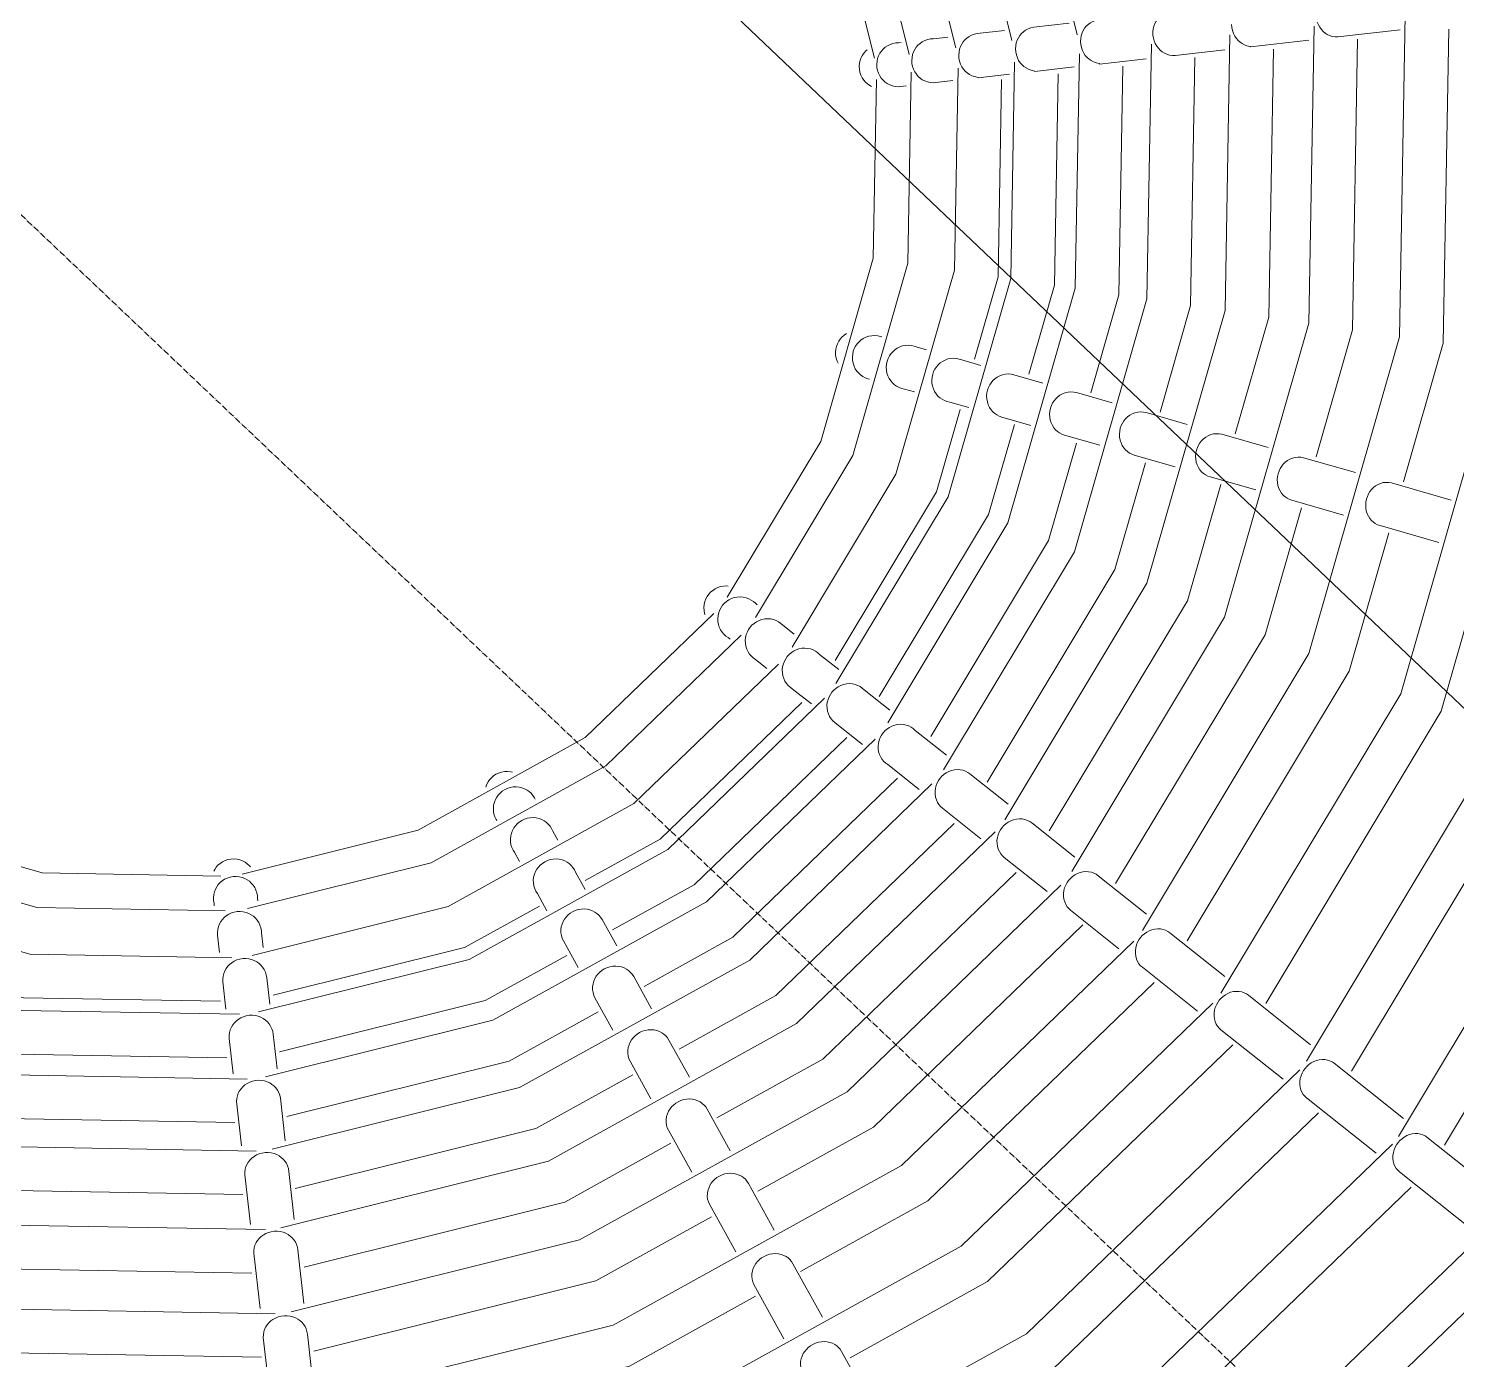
# Model space of a CAD drawing. Header units: millimetres. Extents: x -100577 to 287200, y -212120 to 238461.
# Drawn here: x 58146 to 58729, y 46873 to 47416 of the extents above; entities that cross this region are included whole.
import ezdxf

# ---------------------------------------------------------------- set-up
doc = ezdxf.new("R2010")
doc.units = ezdxf.units.MM
doc.linetypes.add('DASHDOT', pattern=[3.556, 2.54, -0.508, 0, -0.508])
for name, color, linetype, lineweight in [('11_見えがかり（家具）', 8, 'Continuous', 9), ('50_寸法', 3, 'Continuous', 9), ('70_断面の位置', 6, 'DASHDOT', 9)]:
    doc.layers.add(name, color=color, linetype=linetype, lineweight=lineweight)

msp = doc.modelspace()

# ---------------------------------------------------------------- linework, layer by layer
at = {"layer": '11_見えがかり（家具）'}
for points in [[(58573.94, 47413.07), (58550.81, 47505.81), (58502.55, 47592.89), (58435.92, 47661.88)], [(58547.37, 47410.65), (58526.07, 47496.07), (58481.17, 47577.07), (58419.47, 47640.97)], [(58524.41, 47407.71), (58504.5, 47487.57), (58462.53, 47563.28), (58405.35, 47622.49)], [(58505.46, 47405), (58486.63, 47480.53), (58447.09, 47551.86), (58393.74, 47607.11)], [(58491.24, 47403.5), (58473.34, 47475.3), (58435.61, 47543.36), (58384.15, 47596.66)], [(58704.94, 46963.68), (58791.2, 47107.23), (58837.9, 47270.1), (58840.82, 47437.15)], [(58667.42, 46994.48), (58746.78, 47126.54), (58789.99, 47277.26), (58792.69, 47431.5)], [(58605.34, 47410.53), (58605.01, 47411.71), (58604.83, 47412.93), (58604.81, 47414.17), (58604.94, 47415.39), (58605.23, 47416.55), (58605.64, 47417.63), (58606.16, 47418.6), (58606.77, 47419.46), (58607.46, 47420.24), (58608.28, 47420.95), (58609.21, 47421.55), (58610.23, 47422.04), (58611.33, 47422.37), (58612.48, 47422.55), (58632.06, 47424.78)], [(58632.46, 47022.15), (58705.87, 47144.33), (58745.88, 47283.86), (58748.36, 47425.76)], [(58549.49, 47410.79), (58549.97, 47411.8), (58550.54, 47412.69), (58551.21, 47413.51), (58552.01, 47414.27), (58552.93, 47414.94), (58553.95, 47415.49), (58555.05, 47415.89), (58556.21, 47416.14), (58570.7, 47417.79)], [(58571.73, 47071.79), (58634.07, 47175.55), (58668.45, 47295.43), (58670.56, 47416.56)], [(58575.62, 47412.65), (58575.97, 47413.76), (58576.44, 47414.77), (58577, 47415.67), (58577.66, 47416.49), (58578.44, 47417.26), (58579.34, 47417.93), (58580.35, 47418.48), (58581.44, 47418.89), (58582.58, 47419.14), (58600.07, 47421.13)], [(58600.54, 47047.8), (58668.35, 47160.65), (58705.41, 47289.9), (58707.7, 47420.99)], [(58668.46, 47410.82), (58644.56, 47408.1), (58644.54, 47408.25), (58643.18, 47408.54), (58642.15, 47408.92), (58641.2, 47409.42), (58640.35, 47410.01), (58639.58, 47410.71), (58638.85, 47411.54), (58638.21, 47412.5), (58637.67, 47413.56), (58637.26, 47414.72), (58637, 47415.93), (58636.89, 47417.16)], [(58705.59, 47415.05), (58680.21, 47412.16), (58679.08, 47412.18), (58677.96, 47412.36), (58676.9, 47412.69), (58675.91, 47413.17), (58675.01, 47413.75), (58674.22, 47414.42), (58673.51, 47415.19), (58672.86, 47416.08), (58672.29, 47417.09), (58671.85, 47418.2)], [(58509.04, 47408.77), (58509.86, 47409.52), (58510.81, 47410.18), (58511.86, 47410.72), (58512.99, 47411.12), (58514.18, 47411.35), (58515.39, 47411.42), (58521.26, 47412.09)], [(58527.46, 47410.1), (58528.14, 47410.92), (58528.95, 47411.67), (58529.89, 47412.33), (58530.92, 47412.88), (58532.04, 47413.28), (58533.21, 47413.52), (58544.28, 47414.78)], [(58544.43, 47092.93), (58602.36, 47189.34), (58634.24, 47300.54), (58636.21, 47413.01)], [(58572.74, 47399.91), (58556.65, 47398.08), (58556.62, 47398.24), (58555.15, 47398.57), (58554.09, 47398.96), (58553.12, 47399.48), (58552.26, 47400.08), (58551.47, 47400.79), (58550.74, 47401.64), (58550.09, 47402.6), (58549.55, 47403.67), (58549.15, 47404.83), (58548.91, 47406.04), (58548.82, 47407.28), (58548.9, 47408.5), (58549.12, 47409.68), (58549.49, 47410.79)], [(58602.1, 47403.26), (58583.11, 47401.09), (58583.08, 47401.26), (58581.65, 47401.57), (58580.6, 47401.96), (58579.64, 47402.47), (58578.78, 47403.07), (58578, 47403.78), (58577.27, 47404.61), (58576.62, 47405.58), (58576.08, 47406.65), (58575.68, 47407.8), (58575.43, 47409.01), (58575.33, 47410.25), (58575.4, 47411.47), (58575.62, 47412.65)], [(58634.1, 47406.9), (58613.94, 47404.61), (58612.78, 47404.6), (58611.64, 47404.77), (58610.55, 47405.09), (58609.54, 47405.55), (58608.62, 47406.12), (58607.8, 47406.78), (58607.07, 47407.54), (58606.39, 47408.42), (58605.81, 47409.42), (58605.34, 47410.53)], [(58688.31, 47411.17), (58686.25, 47292.77), (58671.37, 47240.89)], [(58725.45, 47415.31), (58723.21, 47287.24), (58706.99, 47230.65)], [(58485.88, 47403.73), (58486.41, 47404.73), (58487.03, 47405.62), (58487.76, 47406.42), (58488.33, 47406.92)], [(58504.2, 47392.18), (58500.96, 47391.81), (58499.75, 47391.92), (58498.59, 47392.18), (58497.51, 47392.59), (58496.51, 47393.12), (58495.63, 47393.74), (58494.83, 47394.46), (58494.09, 47395.31), (58493.44, 47396.28), (58492.91, 47397.36), (58492.52, 47398.52), (58492.29, 47399.74), (58492.22, 47400.98), (58492.33, 47402.2), (58492.59, 47403.38), (58492.99, 47404.48), (58493.5, 47405.48), (58494.11, 47406.37), (58494.82, 47407.18), (58495.66, 47407.93)], [(58495.66, 47407.93), (58496.62, 47408.58), (58497.68, 47409.12), (58498.83, 47409.51), (58500.03, 47409.74), (58501.26, 47409.8), (58502.18, 47409.91)], [(58496.73, 47132.43), (58545.72, 47213.97), (58573.16, 47309.67), (58574.83, 47405.27)], [(58523.28, 47394.34), (58515.21, 47393.43), (58514.01, 47393.53), (58512.86, 47393.79), (58511.78, 47394.19), (58510.8, 47394.72), (58509.92, 47395.33), (58509.12, 47396.05), (58508.39, 47396.9), (58507.74, 47397.87), (58507.21, 47398.94), (58506.81, 47400.11), (58506.58, 47401.32), (58506.5, 47402.56), (58506.6, 47403.78), (58506.85, 47404.96), (58507.24, 47406.06), (58507.74, 47407.07), (58508.34, 47407.96), (58509.04, 47408.77)], [(58519.39, 47113.24), (58572.83, 47202.18), (58602.4, 47305.3), (58604.21, 47409.21)], [(58546.32, 47396.9), (58533.56, 47395.45), (58533.53, 47395.62), (58532.03, 47395.95), (58530.96, 47396.35), (58529.98, 47396.87), (58529.11, 47397.48), (58528.31, 47398.2), (58527.58, 47399.04), (58526.93, 47400.01), (58526.4, 47401.08), (58526, 47402.24), (58525.76, 47403.46), (58525.68, 47404.7), (58525.77, 47405.92), (58526, 47407.1), (58526.38, 47408.2), (58526.88, 47409.21), (58527.46, 47410.1)], [(58653.95, 47407.16), (58652.05, 47297.88), (58638.42, 47250.36)], [(58457.68, 47163.26), (58500.07, 47233.82), (58523.93, 47317.03), (58525.36, 47399.35)], [(58475.59, 47148.43), (58521.34, 47224.57), (58546.86, 47313.6), (58548.41, 47401.87)], [(58490.03, 47391.97), (58489.34, 47392.34), (58488.45, 47392.97), (58487.65, 47393.7), (58486.91, 47394.55), (58486.26, 47395.53), (58485.74, 47396.61), (58485.35, 47397.78), (58485.13, 47399), (58485.08, 47400.24), (58485.19, 47401.46), (58485.47, 47402.63), (58485.88, 47403.73)], [(58592.59, 47400.16), (58590.96, 47307.01), (58579.51, 47267.07)], [(58621.96, 47403.76), (58620.2, 47302.64), (58607.74, 47259.18)], [(58431.2, 47183.66), (58469.36, 47247.17), (58490.81, 47321.98), (58492.08, 47394.81)], [(58442.73, 47175.36), (58482.46, 47241.47), (58504.93, 47319.87), (58506.29, 47397.73)], [(58543.13, 47394.75), (58541.73, 47314.37), (58532.1, 47280.78)], [(58566.17, 47397.15), (58564.67, 47310.94), (58554.24, 47274.58)], [(58475.5, 47284.77), (58475.77, 47285.95), (58476.18, 47287.05), (58476.71, 47288.05), (58477.33, 47288.94), (58478.05, 47289.74), (58478.9, 47290.49), (58479.88, 47291.14), (58479.89, 47291.14)], [(58484.94, 47287.74), (58485.78, 47288.49), (58486.74, 47289.15), (58487.81, 47289.69), (58488.97, 47290.08), (58490.17, 47290.31), (58491.39, 47290.38), (58492.6, 47290.28), (58493.76, 47290.01), (58494.24, 47289.83)], [(58476.44, 47279.12), (58476.05, 47279.93), (58475.66, 47281.09), (58475.44, 47282.31), (58475.38, 47283.55), (58475.5, 47284.77)], [(58489.3, 47272.61), (58488.61, 47272.77), (58487.53, 47273.17), (58486.54, 47273.69), (58485.66, 47274.31), (58484.86, 47275.03), (58484.12, 47275.88), (58483.48, 47276.85), (58482.96, 47277.92), (58482.57, 47279.09), (58482.35, 47280.3), (58482.3, 47281.54), (58482.41, 47282.76), (58482.67, 47283.94), (58483.08, 47285.04), (58483.61, 47286.04), (58484.22, 47286.93), (58484.94, 47287.74)], [(58507.61, 47267.39), (58503.52, 47268.56), (58502.37, 47268.82), (58501.3, 47269.22), (58500.32, 47269.73), (58499.45, 47270.34), (58498.65, 47271.05), (58497.93, 47271.9), (58497.29, 47272.86), (58496.77, 47273.94), (58496.39, 47275.09), (58496.17, 47276.31), (58496.11, 47277.54), (58496.22, 47278.77), (58496.48, 47279.94), (58496.89, 47281.04), (58497.4, 47282.05)], [(58497.4, 47282.05), (58498.01, 47282.94), (58498.72, 47283.76), (58499.56, 47284.51), (58500.51, 47285.18), (58501.57, 47285.72), (58502.71, 47286.12), (58503.9, 47286.36), (58505.11, 47286.44), (58506.31, 47286.34), (58507.46, 47286.09), (58508.36, 47285.75), (58512.54, 47284.56)], [(58514.77, 47273.41), (58515.03, 47274.59), (58515.42, 47275.69), (58515.94, 47276.7), (58516.54, 47277.6), (58517.24, 47278.42), (58518.06, 47279.18), (58519.01, 47279.85), (58520.06, 47280.4), (58521.18, 47280.81), (58522.37, 47281.06), (58523.56, 47281.14), (58524.75, 47281.05), (58525.89, 47280.8), (58526.89, 47280.43), (58534.64, 47278.21)], [(58529.72, 47261.06), (58522, 47263.27), (58520.86, 47263.52), (58519.8, 47263.91), (58518.83, 47264.42), (58517.97, 47265.02), (58517.18, 47265.72), (58516.46, 47266.56), (58515.83, 47267.52), (58515.31, 47268.59), (58514.94, 47269.75), (58514.72, 47270.96), (58514.66, 47272.19), (58514.77, 47273.41)], [(58537.1, 47264.5), (58537.04, 47265.74), (58537.15, 47266.96), (58537.4, 47268.14), (58537.8, 47269.24), (58538.3, 47270.25), (58538.9, 47271.15), (58539.59, 47271.98), (58540.41, 47272.74), (58541.34, 47273.42), (58542.38, 47273.97), (58543.49, 47274.39), (58544.66, 47274.65), (58545.85, 47274.74), (58547.02, 47274.66), (58548.15, 47274.42), (58560, 47271.02)], [(58562.97, 47255.91), (58562.75, 47257.12), (58562.69, 47258.35), (58562.79, 47259.57), (58563.05, 47260.75), (58563.43, 47261.85), (58563.93, 47262.87), (58564.52, 47263.77), (58565.21, 47264.6), (58566.01, 47265.37), (58566.94, 47266.05), (58567.96, 47266.61), (58569.07, 47267.04), (58570.22, 47267.3), (58571.4, 47267.4), (58572.56, 47267.33), (58573.68, 47267.1), (58588.17, 47262.94)], [(58526.2, 47260.2), (58516.57, 47226.64), (58475.25, 47157.87)], [(58555.04, 47253.72), (58543.19, 47257.12), (58542.14, 47257.5), (58541.18, 47258), (58540.32, 47258.59), (58539.54, 47259.29), (58538.83, 47260.13), (58538.2, 47261.08), (58537.69, 47262.15), (58537.32, 47263.3), (58537.1, 47264.5)], [(58591.47, 47247.71), (58591.25, 47248.91), (58591.19, 47250.14), (58591.29, 47251.36), (58591.54, 47252.54), (58591.93, 47253.65), (58592.42, 47254.66), (58593, 47255.57), (58593.68, 47256.4), (58594.48, 47257.18), (58595.39, 47257.86), (58596.41, 47258.43), (58597.5, 47258.87), (58598.64, 47259.14), (58599.81, 47259.25), (58600.95, 47259.18), (58602.06, 47258.96), (58618.86, 47254.14)], [(58548.36, 47254.07), (58537.84, 47217.39), (58493.27, 47143.21)], [(58583.21, 47245.64), (58568.78, 47249.78), (58567.74, 47250.15), (58566.79, 47250.65), (58565.94, 47251.24), (58565.17, 47251.93), (58564.46, 47252.75), (58563.84, 47253.7), (58563.34, 47254.76), (58562.97, 47255.91)], [(58613.9, 47236.84), (58597.22, 47241.62), (58596.19, 47241.99), (58595.25, 47242.47), (58594.41, 47243.06), (58593.65, 47243.75), (58592.95, 47244.56), (58592.34, 47245.51), (58591.83, 47246.56), (58591.47, 47247.71)], [(58622.51, 47238.78), (58622.29, 47239.98), (58622.23, 47241.2), (58622.33, 47242.42), (58622.58, 47243.6), (58622.96, 47244.71), (58623.45, 47245.73), (58624.02, 47246.64), (58624.69, 47247.48), (58625.48, 47248.26), (58626.39, 47248.95), (58627.39, 47249.53), (58628.47, 47249.97), (58629.6, 47250.25), (58630.75, 47250.36), (58631.89, 47250.31), (58632.98, 47250.09), (58651.82, 47244.69)], [(58573.61, 47246.49), (58562.23, 47206.79), (58514.21, 47126.88)], [(58601.78, 47238.42), (58589.33, 47195), (58537.19, 47108.22)], [(58646.86, 47227.39), (58628.21, 47232.74), (58627.19, 47233.09), (58626.26, 47233.57), (58625.43, 47234.15), (58624.67, 47234.83), (58623.98, 47235.65), (58623.37, 47236.59), (58622.87, 47237.64), (58622.51, 47238.78)], [(58655.83, 47229.19), (58655.62, 47230.39), (58655.56, 47231.61), (58655.66, 47232.83), (58655.9, 47234.01), (58656.28, 47235.12), (58656.76, 47236.14), (58657.33, 47237.06), (58657.99, 47237.9), (58658.77, 47238.68), (58659.67, 47239.38), (58660.66, 47239.96), (58661.73, 47240.41), (58662.85, 47240.7), (58663.99, 47240.82), (58665.11, 47240.77), (58666.2, 47240.57), (58687.44, 47234.48)], [(58691.85, 47218.83), (58691.63, 47220.03), (58691.58, 47221.25), (58691.67, 47222.47), (58691.91, 47223.65), (58692.28, 47224.76), (58692.76, 47225.79), (58693.32, 47226.71), (58693.98, 47227.55), (58694.75, 47228.34), (58695.64, 47229.04), (58696.62, 47229.63), (58697.68, 47230.08), (58698.78, 47230.38), (58699.91, 47230.51), (58701.03, 47230.47), (58702.1, 47230.27), (58726.43, 47223.29)], [(58632.48, 47229.63), (58618.87, 47182.16), (58562.49, 47088.34)], [(58682.48, 47217.18), (58661.48, 47223.2), (58660.47, 47223.55), (58659.55, 47224.02), (58658.72, 47224.59), (58657.98, 47225.27), (58657.29, 47226.08), (58656.69, 47227.01), (58656.19, 47228.05), (58655.83, 47229.19)], [(58665.43, 47220.18), (58650.58, 47168.37), (58589.62, 47066.92)], [(58721.47, 47205.99), (58697.44, 47212.89), (58696.43, 47213.23), (58695.52, 47213.7), (58694.71, 47214.26), (58693.97, 47214.93), (58693.29, 47215.73), (58692.69, 47216.66), (58692.2, 47217.7), (58691.85, 47218.83)], [(58701.06, 47209.97), (58684.85, 47153.47), (58618.79, 47043.53)], [(58740.05, 47198.79), (58722.38, 47137.15), (58650.81, 47018.05)], [(58422.17, 47181.89), (58422.58, 47182.98), (58423.11, 47183.98), (58423.74, 47184.87), (58424.46, 47185.68), (58425.32, 47186.42), (58426.29, 47187.07), (58427.37, 47187.6), (58428.54, 47187.99), (58429.75, 47188.22), (58430.99, 47188.27), (58431.6, 47188.22)], [(58428.21, 47178.51), (58428.74, 47179.5), (58429.37, 47180.39), (58430.09, 47181.2), (58430.94, 47181.94), (58431.92, 47182.6), (58433, 47183.13), (58434.15, 47183.52), (58435.37, 47183.75), (58436.59, 47183.81), (58437.81, 47183.71), (58438.97, 47183.45), (58440.06, 47183.04), (58441.05, 47182.52), (58441.92, 47181.9), (58442.72, 47181.19), (58443.52, 47180.55)], [(58782.56, 47186.6), (58763.28, 47119.37), (58685.8, 46990.41)], [(58422.25, 47176.45), (58422.05, 47177.04), (58421.83, 47178.25), (58421.78, 47179.49), (58421.89, 47180.71), (58422.17, 47181.89)], [(58432.39, 47166.57), (58431.6, 47167.2), (58430.72, 47167.82), (58429.92, 47168.53), (58429.19, 47169.38), (58428.55, 47170.35), (58428.03, 47171.42), (58427.66, 47172.58), (58427.44, 47173.79), (58427.4, 47175.02), (58427.52, 47176.24), (58427.79, 47177.41), (58428.21, 47178.51)], [(58233.48, 47070.78), (58305.23, 47088.67), (58373.3, 47126.4), (58425.78, 47177.09)], [(58439.46, 47169.56), (58439.99, 47170.56), (58440.62, 47171.44), (58441.34, 47172.25), (58442.19, 47173), (58443.16, 47173.65), (58444.24, 47174.19), (58445.39, 47174.58), (58446.59, 47174.82), (58447.82, 47174.89), (58449.02, 47174.79), (58450.17, 47174.53), (58451.25, 47174.14), (58452.23, 47173.62), (58453.1, 47173.01), (58453.89, 47172.3), (58458.55, 47168.6)], [(58235.61, 47056.72), (58310.47, 47075.39), (58381.79, 47114.92), (58436.98, 47168.22)], [(58447.42, 47154.61), (58442.76, 47158.32), (58441.9, 47158.93), (58441.11, 47159.64), (58440.39, 47160.48), (58439.76, 47161.44), (58439.25, 47162.5), (58438.88, 47163.65), (58438.67, 47164.86), (58438.63, 47166.09), (58438.76, 47167.3), (58439.04, 47168.47), (58439.46, 47169.56)], [(58453.72, 47154.08), (58453.85, 47155.29), (58454.14, 47156.46), (58454.56, 47157.55), (58455.1, 47158.54), (58455.72, 47159.43), (58456.45, 47160.24), (58457.3, 47160.98), (58458.26, 47161.64), (58459.33, 47162.18), (58460.48, 47162.58), (58461.68, 47162.82), (58462.89, 47162.9), (58464.09, 47162.81), (58465.23, 47162.56), (58466.3, 47162.17), (58467.27, 47161.66), (58468.13, 47161.06), (58468.91, 47160.36), (58476.7, 47154.16)], [(58237.61, 47037.6), (58317.51, 47057.52), (58393.22, 47099.49), (58452.13, 47156.38)], [(58465.57, 47140.18), (58457.78, 47146.37), (58456.92, 47146.97), (58456.15, 47147.67), (58455.43, 47148.51), (58454.81, 47149.46), (58454.31, 47150.52), (58453.95, 47151.66), (58453.75, 47152.86), (58453.72, 47154.08)], [(58472.15, 47137.19), (58471.96, 47138.38), (58471.93, 47139.6), (58472.07, 47140.8), (58472.36, 47141.96), (58472.78, 47143.05), (58473.32, 47144.04), (58473.95, 47144.93), (58474.67, 47145.74), (58475.52, 47146.49), (58476.48, 47147.15), (58477.55, 47147.69), (58478.69, 47148.1), (58479.88, 47148.34), (58481.09, 47148.42), (58482.27, 47148.34), (58483.41, 47148.1), (58484.47, 47147.71), (58485.43, 47147.21), (58486.28, 47146.62), (58487.05, 47145.93), (58497.5, 47137.61)], [(58240.19, 47014.55), (58326.01, 47035.94), (58407.01, 47080.84), (58470.91, 47142.55)], [(58461.64, 47140.75), (58403.92, 47085.02), (58373.39, 47068.09)], [(58486.38, 47123.62), (58475.93, 47131.94), (58475.07, 47132.53), (58474.31, 47133.23), (58473.6, 47134.05), (58472.99, 47135), (58472.5, 47136.05), (58472.15, 47137.19)], [(58493, 47120.6), (58492.82, 47121.79), (58492.8, 47123), (58492.94, 47124.2), (58493.24, 47125.35), (58493.67, 47126.44), (58494.21, 47127.43), (58494.83, 47128.32), (58495.56, 47129.13), (58496.4, 47129.88), (58497.36, 47130.54), (58498.42, 47131.09), (58499.56, 47131.5), (58500.74, 47131.75), (58501.94, 47131.84), (58503.12, 47131.76), (58504.25, 47131.52), (58505.3, 47131.15), (58506.25, 47130.66), (58507.09, 47130.07), (58507.85, 47129.38), (58520.64, 47119.21)], [(58014.56, 47130.24), (58077.11, 47092.66), (58151.91, 47071.21), (58224.78, 47069.93)], [(58242.95, 46988.06), (58335.75, 47011.2), (58422.83, 47059.47), (58491.52, 47125.81)], [(58479.97, 47126.49), (58417.72, 47066.37), (58384.51, 47047.97)], [(58005.3, 47119.28), (58071.41, 47079.56), (58149.8, 47057.08), (58226.52, 47055.74)], [(58509.51, 47105.22), (58496.72, 47115.4), (58495.88, 47115.98), (58495.12, 47116.67), (58494.43, 47117.49), (58493.83, 47118.43), (58493.35, 47119.47), (58493, 47120.6)], [(58516.18, 47102.16), (58516.01, 47103.34), (58515.99, 47104.55), (58516.14, 47105.74), (58516.44, 47106.9), (58516.87, 47107.98), (58517.42, 47108.97), (58518.04, 47109.86), (58518.76, 47110.67), (58519.61, 47111.42), (58520.57, 47112.08), (58521.62, 47112.63), (58522.75, 47113.05), (58523.93, 47113.3), (58525.12, 47113.4), (58526.29, 47113.33), (58527.41, 47113.1), (58528.45, 47112.73), (58529.39, 47112.25), (58530.22, 47111.67), (58545.87, 47099.22)], [(58245.76, 46958.56), (58346.58, 46983.7), (58440.41, 47035.71), (58514.75, 47107.5)], [(58332.82, 47106.25), (58332.82, 47106.26), (58333.24, 47107.36), (58333.77, 47108.36)], [(58333.77, 47108.36), (58334.39, 47109.24), (58335.12, 47110.05), (58335.98, 47110.79), (58336.95, 47111.44), (58338.04, 47111.96), (58339.2, 47112.35), (58340.42, 47112.57), (58341.66, 47112.63), (58342.88, 47112.52), (58343.76, 47112.31)], [(58500.68, 47109.84), (58433.53, 47045), (58397.41, 47024.98)], [(57993.47, 47104.18), (58063.75, 47061.95), (58146.96, 47038.09), (58229.26, 47036.65)], [(58337.32, 47092.56), (58337.04, 47092.99), (58336.52, 47094.06), (58336.15, 47095.21), (58335.94, 47096.42), (58335.9, 47097.65), (58336.02, 47098.86), (58336.31, 47100.02), (58336.73, 47101.11), (58337.27, 47102.1), (58337.9, 47102.98)], [(58337.9, 47102.98), (58338.63, 47103.78), (58339.49, 47104.51), (58340.47, 47105.16), (58341.55, 47105.68), (58342.72, 47106.07), (58343.94, 47106.29), (58345.17, 47106.35), (58346.39, 47106.24), (58347.56, 47105.97), (58348.65, 47105.56), (58349.64, 47105.03), (58350.52, 47104.42), (58351.32, 47103.7), (58352.05, 47102.85), (58352.69, 47101.89), (58353, 47101.25)], [(58534.67, 47085.13), (58519.02, 47097.58), (58518.27, 47098.26), (58517.58, 47099.07), (58516.99, 47100), (58516.52, 47101.04), (58516.18, 47102.16)], [(58342.98, 47086.35), (58343.27, 47087.5), (58343.7, 47088.58), (58344.25, 47089.56), (58344.88, 47090.44), (58345.62, 47091.23), (58346.48, 47091.96), (58347.47, 47092.6), (58348.55, 47093.12), (58349.72, 47093.51), (58350.94, 47093.73), (58352.17, 47093.79), (58353.38, 47093.68), (58354.54, 47093.41), (58355.63, 47093.01), (58356.61, 47092.49), (58357.49, 47091.88), (58358.28, 47091.16), (58359, 47090.33), (58359.63, 47089.37), (58360.13, 47088.3), (58362.2, 47084.58)], [(58523.8, 47091.43), (58451.12, 47021.24), (58411.61, 46999.34)], [(58541.43, 47082.08), (58541.26, 47083.26), (58541.25, 47084.46), (58541.41, 47085.65), (58541.71, 47086.8), (58542.15, 47087.88), (58542.69, 47088.87), (58543.32, 47089.75), (58544.04, 47090.56), (58544.88, 47091.31), (58545.84, 47091.98), (58546.89, 47092.53), (58548.01, 47092.95), (58549.18, 47093.22), (58550.37, 47093.32), (58551.53, 47093.25), (58552.64, 47093.03), (58553.67, 47092.67), (58554.6, 47092.19), (58555.42, 47091.62), (58572.94, 47077.69)], [(57978.36, 47086.43), (58054.5, 47040.68), (58143.53, 47015.15), (58232.39, 47013.6)], [(58249.24, 46926.52), (58358.39, 46953.74), (58459.56, 47009.82), (58540.47, 47087.95)], [(58346.58, 47075.92), (58344.48, 47079.72), (58343.95, 47080.52), (58343.44, 47081.59), (58343.08, 47082.73), (58342.88, 47083.93), (58342.84, 47085.15), (58342.98, 47086.35)], [(58561.73, 47063.6), (58544.22, 47077.53), (58543.48, 47078.21), (58542.8, 47079.01), (58542.22, 47079.93), (58541.75, 47080.96), (58541.43, 47082.08)], [(58221.91, 47071.98), (58222.26, 47072.65), (58222.89, 47073.54), (58223.61, 47074.35), (58224.46, 47075.09)], [(58224.46, 47075.09), (58225.44, 47075.74), (58226.52, 47076.27), (58227.69, 47076.65), (58228.91, 47076.88), (58230.15, 47076.94), (58231.37, 47076.83), (58232.54, 47076.56), (58233.64, 47076.15), (58234.64, 47075.62), (58235.53, 47075), (58236.34, 47074.28), (58236.86, 47073.69)], [(58357.73, 47055.81), (58353.83, 47062.86), (58353.24, 47063.76), (58352.75, 47064.81), (58352.39, 47065.95), (58352.2, 47067.13), (58352.18, 47068.34), (58352.33, 47069.53), (58352.63, 47070.68), (58353.07, 47071.75), (58353.62, 47072.72), (58354.26, 47073.59), (58355, 47074.38), (58355.87, 47075.1), (58356.85, 47075.74)], [(58356.85, 47075.74), (58357.94, 47076.26), (58359.11, 47076.64), (58360.32, 47076.86), (58361.55, 47076.92), (58362.76, 47076.81), (58363.92, 47076.55), (58365, 47076.15), (58365.98, 47075.63), (58366.84, 47075.03), (58367.62, 47074.32), (58368.34, 47073.49), (58368.95, 47072.54), (58369.45, 47071.49), (58373.34, 47064.47)], [(58222.57, 47064.61), (58223.11, 47065.6), (58223.74, 47066.47), (58224.47, 47067.27), (58225.33, 47067.99), (58226.32, 47068.63), (58227.4, 47069.15), (58228.57, 47069.52), (58229.79, 47069.74), (58231.03, 47069.79), (58232.25, 47069.67), (58233.42, 47069.4), (58234.52, 47068.98), (58235.51, 47068.45), (58236.4, 47067.83), (58237.2, 47067.11), (58237.93, 47066.27), (58238.58, 47065.3), (58239.1, 47064.23), (58239.47, 47063.07), (58239.69, 47061.87), (58239.73, 47060.85), (58239.84, 47059.84)], [(58549.01, 47071.39), (58470.27, 46995.35), (58427.08, 46971.41)], [(58568.54, 47060.52), (58568.38, 47061.69), (58568.38, 47062.88), (58568.54, 47064.07), (58568.84, 47065.21), (58569.28, 47066.29), (58569.83, 47067.28), (58570.46, 47068.17), (58571.18, 47068.98), (58572.02, 47069.73), (58572.97, 47070.4), (58574.02, 47070.96), (58575.14, 47071.38), (58576.3, 47071.65), (58577.47, 47071.75), (58578.63, 47071.7), (58579.73, 47071.48), (58580.75, 47071.13), (58581.67, 47070.66), (58582.49, 47070.09), (58602.19, 47054.42)], [(57961.87, 47065.59), (58043.9, 47016.3), (58139.6, 46988.85), (58235.47, 46987.18)], [(58222.11, 47057.82), (58222.01, 47058.74), (58221.79, 47059.94), (58221.75, 47061.17), (58221.87, 47062.37), (58222.15, 47063.53), (58222.57, 47064.61)], [(58253.46, 46892.24), (58371.06, 46921.56), (58480.13, 46982.02), (58567.28, 47066.18)], [(58224.76, 47051.39), (58225.4, 47052.25), (58226.13, 47053.03), (58227, 47053.75), (58227.98, 47054.38), (58229.07, 47054.89), (58230.24, 47055.25), (58231.47, 47055.46), (58232.71, 47055.51), (58233.93, 47055.38), (58235.1, 47055.11), (58236.19, 47054.69), (58237.18, 47054.17), (58238.06, 47053.55), (58238.86, 47052.83), (58239.59, 47051.99), (58240.22, 47051.03), (58240.73, 47049.97), (58241.1, 47048.83), (58241.31, 47047.63), (58241.34, 47046.77), (58242.02, 47040.76)], [(58354.66, 47057.71), (58324.1, 47040.77), (58246.1, 47021.32)], [(58363.64, 47045.67), (58363.46, 47046.85), (58363.45, 47048.05), (58363.61, 47049.23), (58363.92, 47050.36), (58364.36, 47051.42), (58364.92, 47052.39), (58365.57, 47053.25), (58366.32, 47054.03), (58367.19, 47054.76), (58368.18, 47055.39), (58369.26, 47055.9), (58370.43, 47056.28), (58371.64, 47056.5), (58372.87, 47056.56), (58374.08, 47056.45), (58375.23, 47056.19), (58376.3, 47055.8), (58377.27, 47055.29), (58378.13, 47054.69), (58378.9, 47053.99), (58379.61, 47053.17), (58380.21, 47052.23), (58386.19, 47041.45)], [(58590.98, 47040.34), (58571.28, 47056.01), (58570.55, 47056.67), (58569.88, 47057.47), (58569.31, 47058.38), (58568.85, 47059.41), (58568.54, 47060.52)], [(58224.28, 47038.74), (58223.61, 47044.61), (58223.4, 47045.8), (58223.37, 47047.01), (58223.5, 47048.2), (58223.79, 47049.35), (58224.22, 47050.42), (58224.76, 47051.39)], [(58576.24, 47050.03), (58490.84, 46967.55), (58443.7, 46941.42)], [(58779.57, 47053.23), (58723.7, 46960.25)], [(58256.84, 46854.9), (58384.76, 46886.79), (58502.36, 46951.98), (58597.07, 47043.43)], [(58370.45, 47032.72), (58364.47, 47043.5), (58363.98, 47044.55), (58363.64, 47045.67)], [(58597.83, 47037.22), (58597.68, 47038.38), (58597.69, 47039.57), (58597.85, 47040.75), (58598.16, 47041.89), (58598.6, 47042.97), (58599.15, 47043.96), (58599.78, 47044.84), (58600.5, 47045.65), (58601.34, 47046.41), (58602.29, 47047.08), (58603.33, 47047.64), (58604.45, 47048.07), (58605.6, 47048.34), (58606.77, 47048.45), (58607.91, 47048.4), (58609, 47048.19), (58610.02, 47047.85), (58610.93, 47047.39), (58611.74, 47046.83), (58634.21, 47028.95)], [(57943.16, 47042.64), (58032.12, 46989.19), (58135.24, 46959.62), (58239.14, 46957.81)], [(58365.85, 47037.62), (58332.6, 47019.19), (58248.65, 46998.26)], [(58226.84, 47015.7), (58225.57, 47026.76), (58225.55, 47027.96), (58225.68, 47029.14), (58225.98, 47030.27), (58226.42, 47031.33), (58226.97, 47032.29), (58227.61, 47033.14), (58228.35, 47033.91)], [(58228.35, 47033.91), (58229.22, 47034.62), (58230.21, 47035.23), (58231.3, 47035.73), (58232.48, 47036.09), (58233.7, 47036.29), (58234.94, 47036.33), (58236.16, 47036.2), (58237.33, 47035.92), (58238.42, 47035.51), (58239.4, 47034.98), (58240.28, 47034.37), (58241.07, 47033.66), (58241.79, 47032.82), (58242.42, 47031.87), (58242.93, 47030.82), (58243.29, 47029.69), (58243.49, 47028.5), (58244.72, 47017.73)], [(58384.65, 47007.09), (58377.34, 47020.28), (58376.87, 47021.31), (58376.54, 47022.43), (58376.37, 47023.59), (58376.37, 47024.78), (58376.53, 47025.95), (58376.85, 47027.08), (58377.31, 47028.13), (58377.87, 47029.09), (58378.53, 47029.94), (58379.28, 47030.72), (58380.15, 47031.44), (58381.14, 47032.06), (58382.23, 47032.58), (58383.4, 47032.95), (58384.61, 47033.17), (58385.84, 47033.23), (58387.04, 47033.13), (58388.18, 47032.87), (58389.25, 47032.48), (58390.21, 47031.98), (58391.06, 47031.38), (58391.83, 47030.69), (58392.52, 47029.88), (58393.12, 47028.94), (58400.4, 47015.82)], [(58623.01, 47014.86), (58600.53, 47032.74), (58599.81, 47033.4), (58599.15, 47034.19), (58598.59, 47035.1), (58598.14, 47036.11), (58597.83, 47037.22)], [(58224.59, 47018.88), (58144.3, 47020.29), (58110.72, 47029.91)], [(58605.34, 47026.61), (58513.07, 46937.51), (58461.18, 46908.75)], [(58629.9, 47011.71), (58629.76, 47012.86), (58629.77, 47014.05), (58629.94, 47015.23), (58630.26, 47016.36), (58630.7, 47017.44), (58631.25, 47018.42), (58631.88, 47019.31), (58632.6, 47020.12), (58633.43, 47020.88), (58634.38, 47021.55), (58635.42, 47022.11), (58636.53, 47022.55), (58637.68, 47022.82), (58638.84, 47022.94), (58639.97, 47022.9), (58641.06, 47022.7), (58642.06, 47022.36), (58642.96, 47021.91), (58643.76, 47021.36), (58669.12, 47001.18)], [(57922.86, 47017.59), (58019.28, 46959.66), (58130.48, 46927.77), (58242.99, 46925.81)], [(58378.69, 47014.6), (58342.35, 46994.45), (58251.73, 46971.86)], [(58260.65, 46814.03), (58399.75, 46848.72), (58526.7, 46919.09), (58629.24, 47018.1)], [(58229.85, 46989.28), (58228.2, 47003.77), (58228.17, 47004.95), (58228.32, 47006.12), (58228.63, 47007.24), (58229.07, 47008.28), (58229.63, 47009.23), (58230.28, 47010.07), (58231.02, 47010.82)], [(58231.02, 47010.82), (58231.9, 47011.52), (58232.89, 47012.12), (58233.99, 47012.61), (58235.16, 47012.96), (58236.39, 47013.16), (58237.63, 47013.19), (58238.85, 47013.06), (58240.01, 47012.78), (58241.1, 47012.37), (58242.08, 47011.84), (58242.95, 47011.23), (58243.74, 47010.52), (58244.45, 47009.69), (58245.08, 47008.75), (58245.58, 47007.71), (58245.93, 47006.58), (58246.12, 47005.42), (58247.73, 46991.32)], [(58657.91, 46987.1), (58632.56, 47007.27), (58631.84, 47007.92), (58631.19, 47008.7), (58630.64, 47009.6), (58630.2, 47010.61), (58629.9, 47011.71)], [(58227.27, 46995.84), (58140.87, 46997.35), (58104.33, 47007.83)], [(58390.88, 46996.58), (58390.72, 46997.74), (58390.73, 46998.92), (58390.9, 47000.08), (58391.23, 47001.19), (58391.69, 47002.24), (58392.27, 47003.19), (58392.92, 47004.04), (58393.68, 47004.81), (58394.56, 47005.52), (58395.55, 47006.14), (58396.64, 47006.65), (58397.81, 47007.02), (58399.02, 47007.24), (58400.24, 47007.3), (58401.44, 47007.2), (58402.58, 47006.95), (58403.64, 47006.56), (58404.59, 47006.07), (58405.44, 47005.48), (58406.19, 47004.79), (58406.88, 47003.99), (58407.47, 47003.06), (58415.88, 46987.89)], [(58637.37, 47001.14), (58537.41, 46904.62), (58481.33, 46873.53)], [(58400.13, 46979.17), (58391.66, 46994.45), (58391.19, 46995.48), (58390.88, 46996.58)], [(58664.85, 46983.91), (58664.72, 46985.05), (58664.74, 46986.23), (58664.91, 46987.41), (58665.23, 46988.54), (58665.68, 46989.61), (58666.23, 46990.6), (58666.86, 46991.48), (58667.58, 46992.29), (58668.42, 46993.05), (58669.36, 46993.73), (58670.39, 46994.3), (58671.5, 46994.73), (58672.64, 46995.02), (58673.79, 46995.14), (58674.92, 46995.1), (58675.99, 46994.91), (58676.98, 46994.58), (58677.88, 46994.13), (58678.67, 46993.59), (58707.03, 46971.03)], [(57901.33, 46990.53), (58005.49, 46927.94), (58125.36, 46893.57), (58246.88, 46891.45)], [(58233.19, 46959.91), (58231.26, 46976.92), (58231.17, 46978.08), (58231.26, 46979.24), (58231.51, 46980.36), (58231.89, 46981.41), (58232.4, 46982.37), (58233.01, 46983.23), (58233.71, 46984.02), (58234.55, 46984.75), (58235.51, 46985.4)], [(58235.51, 46985.4), (58236.58, 46985.93), (58237.74, 46986.34), (58238.95, 46986.59), (58240.19, 46986.68), (58241.41, 46986.61), (58242.59, 46986.4), (58243.7, 46986.04), (58244.71, 46985.57), (58245.61, 46985.01), (58246.43, 46984.36), (58247.19, 46983.57), (58247.86, 46982.67), (58248.42, 46981.67), (58248.83, 46980.58), (58249.08, 46979.43), (58251.07, 46961.95)], [(58392.72, 46988.87), (58353.18, 46966.95), (58255.14, 46942.51)], [(58266.91, 46770.02), (58416.1, 46807.22), (58553.24, 46883.23), (58664.71, 46990.88)], [(58230.43, 46969.42), (58136.94, 46971.05), (58097.22, 46982.44)], [(58695.82, 46956.94), (58667.46, 46979.5), (58666.76, 46980.15), (58666.12, 46980.92), (58665.57, 46981.81), (58665.14, 46982.82), (58664.85, 46983.91)], [(58406.35, 46969.57), (58406.36, 46970.74), (58406.55, 46971.89), (58406.89, 46973), (58407.36, 46974.04), (58407.94, 46974.98), (58408.6, 46975.82), (58409.36, 46976.59), (58410.24, 46977.29), (58411.24, 46977.91), (58412.33, 46978.42), (58413.5, 46978.79), (58414.71, 46979.01), (58415.93, 46979.07), (58417.12, 46978.97), (58418.25, 46978.72), (58419.31, 46978.34), (58420.25, 46977.84), (58421.09, 46977.26), (58421.84, 46976.59), (58422.51, 46975.79), (58423.09, 46974.87), (58432.5, 46957.91)], [(58416.76, 46949.18), (58407.26, 46966.31), (58406.8, 46967.33), (58406.49, 46968.43), (58406.35, 46969.57)], [(58672.28, 46973.38), (58563.94, 46868.76), (58502.9, 46834.93)], [(58702.81, 46953.72), (58702.68, 46954.86), (58702.71, 46956.03), (58702.89, 46957.2), (58703.21, 46958.33), (58703.66, 46959.4), (58704.21, 46960.38), (58704.84, 46961.27), (58705.56, 46962.08), (58706.4, 46962.84), (58707.34, 46963.52), (58708.37, 46964.09), (58709.46, 46964.53), (58710.6, 46964.82), (58711.74, 46964.95), (58712.86, 46964.92), (58713.93, 46964.74), (58714.91, 46964.41), (58715.8, 46963.97), (58716.58, 46963.44), (58748.03, 46938.41)], [(58238.36, 46955.62), (58239.36, 46956.21), (58240.46, 46956.67), (58241.64, 46957.01), (58242.87, 46957.19), (58244.11, 46957.21), (58245.32, 46957.07), (58246.48, 46956.79), (58247.56, 46956.37), (58248.54, 46955.85), (58249.4, 46955.25), (58250.18, 46954.55), (58250.88, 46953.73), (58251.49, 46952.81), (58251.97, 46951.78), (58252.31, 46950.68), (58252.48, 46949.54), (58254.71, 46929.95)], [(58408.22, 46960.96), (58364.98, 46936.99), (58258.79, 46910.51)], [(58271.38, 46721.64), (58433.85, 46762.15), (58582.05, 46844.29), (58702.52, 46960.63)], [(58233.69, 46940.05), (58132.58, 46941.82), (58089.11, 46954.28)], [(58236.84, 46927.91), (58234.54, 46948.07), (58234.54, 46949.23), (58234.7, 46950.37), (58235.03, 46951.46), (58235.48, 46952.48), (58236.06, 46953.4), (58236.72, 46954.21), (58237.47, 46954.95), (58238.36, 46955.62)], [(58736.83, 46924.33), (58705.37, 46949.35), (58704.67, 46949.99), (58704.04, 46950.75), (58703.51, 46951.64), (58703.09, 46952.63), (58702.81, 46953.72)], [(58423.13, 46939.33), (58423.16, 46940.48), (58423.35, 46941.62), (58423.7, 46942.72), (58424.18, 46943.75), (58424.76, 46944.69), (58425.43, 46945.52), (58426.2, 46946.28), (58427.08, 46946.98), (58428.08, 46947.6), (58429.17, 46948.1), (58430.34, 46948.47), (58431.55, 46948.69), (58432.76, 46948.75), (58433.95, 46948.66), (58435.08, 46948.41), (58436.13, 46948.03), (58437.07, 46947.54), (58437.9, 46946.97), (58438.64, 46946.3), (58439.3, 46945.51), (58439.87, 46944.6), (58450.46, 46925.5)], [(58434.72, 46916.77), (58424.01, 46936.1), (58423.56, 46937.1), (58423.27, 46938.19), (58423.13, 46939.33)], [(58710.07, 46943.12), (58632.05, 46867.77)], [(58424.86, 46930.98), (58377.66, 46904.82), (58262.7, 46876.15)], [(58277.52, 46669.63), (58453.06, 46713.4), (58613.21, 46802.17), (58743.66, 46928.15)], [(58237.36, 46908.06), (58127.82, 46909.97), (58080.29, 46923.6)], [(58240.76, 46893.56), (58238.19, 46916.12), (58238.19, 46917.27), (58238.36, 46918.39), (58238.69, 46919.47), (58239.16, 46920.47), (58239.74, 46921.38), (58240.4, 46922.18), (58241.16, 46922.91), (58242.05, 46923.57), (58243.06, 46924.14)], [(58243.06, 46924.14), (58244.17, 46924.6), (58245.35, 46924.93), (58246.58, 46925.1), (58247.81, 46925.12), (58249.03, 46924.98), (58250.19, 46924.69), (58251.26, 46924.28), (58252.23, 46923.76), (58253.09, 46923.16), (58253.86, 46922.47), (58254.56, 46921.66), (58255.16, 46920.73), (58255.64, 46919.72), (58255.97, 46918.63), (58256.13, 46917.5), (58258.63, 46895.59)], [(58441.39, 46905.51), (58441.27, 46906.63), (58441.3, 46907.78), (58441.51, 46908.91), (58441.86, 46910), (58442.35, 46911.02), (58442.94, 46911.96), (58443.62, 46912.78), (58444.39, 46913.54), (58445.27, 46914.23), (58446.28, 46914.84), (58447.37, 46915.34), (58448.54, 46915.71), (58449.74, 46915.93), (58450.96, 46915.99), (58452.14, 46915.9), (58453.26, 46915.66), (58454.3, 46915.28), (58455.24, 46914.8), (58456.06, 46914.23), (58456.79, 46913.57), (58457.45, 46912.78), (58458.01, 46911.88), (58470.13, 46890.01)], [(58751.08, 46910.5), (58665.69, 46828.04)], [(58454.39, 46881.29), (58442.11, 46903.43), (58441.68, 46904.43), (58441.39, 46905.51)], [(58442.85, 46898.58), (58391.35, 46870.04), (58266.93, 46839.02)], [(58241.31, 46873.7), (58122.7, 46875.77), (58070.82, 46890.64)], [(58244.99, 46856.42), (58242.1, 46881.81), (58242.11, 46882.94), (58242.29, 46884.05), (58242.63, 46885.12), (58243.1, 46886.1), (58243.69, 46887), (58244.36, 46887.79), (58245.13, 46888.51), (58246.02, 46889.16), (58247.03, 46889.72), (58248.14, 46890.17), (58249.32, 46890.48), (58250.55, 46890.65), (58251.79, 46890.66), (58253, 46890.52), (58254.16, 46890.23), (58255.23, 46889.82), (58256.2, 46889.3), (58257.05, 46888.71), (58257.82, 46888.02), (58258.51, 46887.21), (58259.1, 46886.3), (58259.57, 46885.3), (58259.89, 46884.22), (58260.05, 46883.1), (58262.86, 46858.46)], [(58461.24, 46869.73), (58461.12, 46870.84), (58461.17, 46871.98), (58461.38, 46873.1), (58461.75, 46874.18), (58462.24, 46875.2), (58462.84, 46876.12), (58463.52, 46876.94), (58464.29, 46877.69), (58465.19, 46878.38), (58466.19, 46878.99), (58467.29, 46879.49), (58468.45, 46879.85), (58469.66, 46880.07), (58470.87, 46880.13), (58472.04, 46880.04), (58473.16, 46879.8), (58474.2, 46879.44), (58475.12, 46878.96), (58475.93, 46878.39), (58476.66, 46877.74), (58477.31, 46876.96), (58477.86, 46876.07), (58491.57, 46851.33)]]:
    msp.add_lwpolyline(points, dxfattribs=at)
at = {"layer": '50_寸法'}
msp.add_lwpolyline([(60692.69, 45273.26), (50378.39, 55083.26)], dxfattribs=at)
at = {"layer": '70_断面の位置'}
msp.add_lwpolyline([(76403.21, 30015.62), (48835.97, 56169.92)], dxfattribs=at)

doc.saveas('drawing.dxf')
